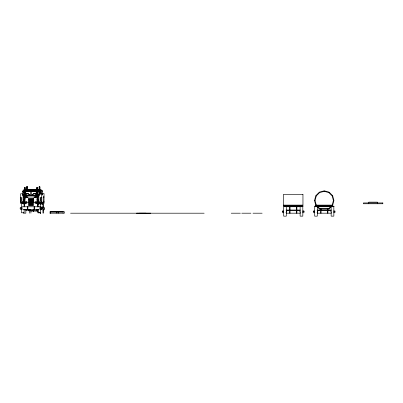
<?xml version="1.0" encoding="UTF-8"?>
<svg xmlns="http://www.w3.org/2000/svg" width="403" height="403" viewBox="0 0 403 403"><rect width="100%" height="100%" fill="white"/><g stroke="black" fill="none" stroke-linecap="round" stroke-linejoin="round"><path stroke-width="0.6" d="M24.311 209.822L21.898 208.774L22.034 206.774L39.962 206.784L40.058 208.774L37.615 209.822M40.466 206.93L42.632 207.167L42.632 209.031L40.607 209.898M25.097 189.783L26.417 189.506M26.2 209.746L26.114 210.114L38.361 210.114M31.127 210.971L38.225 211.207M40.058 207.011L39.826 206.739M22.346 191.601L22.699 191.077L25.112 191.072M39.61 194.714L39.257 195.102L36.844 195.102L36.844 195.762M42.587 194.432L42.169 195.047L42.582 194.699L42.466 190.79L39.031 190.669L39.031 190.206M23.495 191.229L23.827 190.891L24.165 191.224M37.791 191.229L38.124 190.891L38.466 191.224M332.168 205.117L333.397 200.533L332.168 195.949L328.808 192.589L324.224 191.36L319.634 192.589L316.279 195.949L315.05 200.533L316.279 205.117L319.634 208.477L319.257 208.86L315.897 205.5L316.279 205.117L315.756 205.258L314.531 200.674L315.05 200.533L314.531 200.392L315.756 195.808L316.279 195.949L315.897 195.566L319.257 192.206L319.634 192.589L319.498 192.07L324.083 190.841L324.224 191.36L324.365 190.841L328.949 192.07L328.808 192.589L329.191 192.206L332.546 195.566L332.168 195.949L332.687 195.808L333.916 200.392L333.397 200.533L333.916 200.674L332.687 205.258L332.168 205.117L328.808 208.477L329.191 208.86L332.546 205.5M28.477 209.762L28.563 210.789L29.772 210.84M22.377 191.314L22.377 195.002M40.159 190.81L40.491 190.554L40.834 190.805M35.535 190.014L36.915 189.878M286.316 213.001L285.923 212.638M22.402 191.41L24.523 191.213M37.837 189.617L39.101 189.506M23.591 193.687L24.165 193.924L23.596 194.165M23.591 192.337L24.165 192.574L23.591 192.815M316.97 212.613L317.363 212.693L317.317 213.187L331.145 213.187M26.865 197.515L27.898 196.976L34.064 196.976L36.915 195.626M34.537 197.289L37.454 196.165M38.038 201.691C37.116 202.457 39.146 202.442 38.214 201.691M38.038 192.251L38.038 192.901M44.129 209.54C44.844 209.283 44.793 207.53 43.887 207.641M36.844 195.243L39.313 195.228L39.61 194.851L39.529 191.229L36.844 191.072M38.124 193.586L37.791 193.929L38.043 194.251M42.391 206.93L42.632 207.207M146.042 213.192L136.642 213.202L137.398 213.202M138.708 213.197L150.798 213.182M27.394 186.861L26.558 186.856L26.558 190.201M26.558 186.967L27.394 186.937M39.101 186.937L39.937 186.997L39.101 187.063M26.558 187.063L27.394 187.027M26.558 187.138L27.394 187.098M39.101 187.138L39.937 187.098M24.502 191.007L25.041 191.007L25.041 187.314L24.502 187.314L24.502 206.739M24.502 187.37L25.041 187.35M36.915 187.37L37.454 187.395M24.502 187.481L25.041 187.45M36.915 187.45L37.454 187.481M24.502 187.586L25.041 187.551M36.915 187.586L37.454 187.551M26.558 188.251L27.394 188.251M39.101 188.251L39.937 188.251M24.502 188.392L25.041 188.428M36.915 188.428L37.454 188.392M24.502 188.463L25.041 188.498M36.915 188.463L37.454 188.498L36.915 188.584M24.502 188.559L25.041 188.584M24.502 188.664L25.041 188.659M36.915 188.654L37.454 188.664M24.502 189.178L25.041 189.178M36.915 189.178L37.454 189.178M26.558 189.365L39.937 189.365M27.253 189.506L28.522 189.617M39.937 189.506L41.252 189.712L41.262 194.175M31.575 189.566L34.92 189.566M24.502 189.878L23.167 189.959L23.087 191.405M25.041 189.878L26.422 190.014M37.454 189.878L38.789 189.959L38.869 191.405M37.454 190.014L24.502 190.014L25.041 190.09M24.502 190.145L25.041 190.181M29.359 190.171L32.598 190.171M39.101 190.13L39.937 190.13M24.502 190.211L25.041 190.246M24.502 190.281L25.041 190.281M24.502 190.554L29.359 190.554L29.359 190.03L32.598 190.03L32.598 190.554L37.454 190.554M36.915 191.007L37.454 191.007M24.502 191.148L25.041 191.148M36.915 191.148L37.454 191.148M39.61 191.601L39.257 191.213L36.844 191.213L36.844 190.554M25.787 191.344L30.573 191.344M31.303 191.344L36.174 191.344M39.031 191.344L40.915 191.344L40.915 194.16M39.66 191.556L40.915 191.556M36.844 191.863L37.993 191.863M24.502 191.929L25.041 191.929M36.915 191.929L37.454 191.929M24.502 192.035L25.041 192.035M42.511 193.269L44.023 193.511L44.023 203.444L41.564 203.444M24.502 193.385L25.041 193.385M22.392 193.788L20.548 193.788L20.548 203.364L23.031 203.364M39.57 193.788L41.408 193.788L41.408 203.364L39.026 203.364M24.502 194.387L25.041 194.387M36.915 194.387L37.454 194.387M23.963 194.453L25.112 194.453M36.844 194.453L37.993 194.453M24.502 194.528L25.041 194.528L25.041 191.793M36.915 194.528L37.454 194.528M22.402 194.911L25.112 195.102L25.112 195.762M25.787 195.102L30.573 195.102M31.303 195.102L36.174 195.102M24.502 195.168L25.041 195.168L25.041 197.233L24.502 197.233M36.915 195.168L37.454 195.168M22.346 194.714L22.644 195.228L25.041 195.309M32.462 195.475A2.025 1.995 0 0 1 34.487 193.48A2.025 1.995 0 0 1 36.507 195.475L36.915 195.475M36.441 195.052A2.025 1.995 0 0 1 36.507 195.566L36.915 195.566M24.502 195.626L37.454 195.626M24.502 196.165L26.296 196.165M24.502 196.387L25.041 196.397M36.915 196.387L37.454 196.397M24.502 196.538L25.041 196.543M36.915 196.543L37.454 196.538M24.502 196.926L25.041 196.976M44.023 196.961L43.186 196.961L43.186 201.283L44.023 201.283M25.041 197.042L24.502 197.077L25.041 197.107M43.186 197.032L44.023 197.032M37.454 197.228L36.915 197.233L36.915 187.314L37.454 187.314L37.454 206.739M20.548 197.364L21.158 197.364L21.158 201.545L20.548 201.545M24.502 197.374L25.041 197.379M37.454 197.379L36.915 197.515M41.408 197.364L40.799 197.364L40.799 201.545L41.408 201.545M20.548 197.43L21.092 197.43L21.092 201.48L20.548 201.48M41.408 197.43L40.869 197.43L40.869 201.48L41.408 201.48M24.502 197.515L27.545 197.515M34.416 197.515L37.454 197.515M24.502 197.772L25.041 197.762M24.502 197.913L25.041 197.918M24.502 198.457L25.041 198.457M24.502 198.528L25.041 198.528M24.502 198.593L25.041 198.644M24.502 198.795L25.041 198.795L25.041 200.281L24.502 200.281M37.454 198.795L36.915 198.795L36.915 200.281L37.454 200.281M24.502 198.86L25.041 198.86M36.915 198.86L37.454 198.86M24.502 200.21L25.041 200.21M36.915 200.21L37.454 200.21M43.186 201.213L44.023 201.213M24.502 201.288L22.628 201.369L22.553 203.752L25.041 204.039M37.454 201.288C40.411 199.48 40.376 205.782 37.454 203.989M27.308 202.694L21.545 202.694L21.545 202.155L27.308 202.155M28.532 202.155L33.424 202.155M34.648 202.155L38.315 202.155M41.504 202.19L42.995 202.19L42.985 203.026L41.504 203.026M42.844 202.608L44.023 202.608M28.532 202.694L33.424 202.694M34.648 202.694L38.315 202.694M40.411 202.694L40.149 202.694L40.34 202.155M20.548 202.825L23.031 202.825M39.544 202.825L41.408 202.825M39.172 203.53L40.844 203.53M39.937 204.084L41.917 203.948L41.716 201.304M283.445 205.117L302.955 205.117M27.293 206.845L27.832 206.875M34.124 206.875L34.663 206.845M27.832 206.905L27.293 206.976L27.832 207.011M34.663 206.905L34.124 206.976L34.663 207.011M41.277 207.424C42.582 207.394 41.907 210.351 40.436 209.268M27.293 208.089L27.832 208.089M34.124 208.089L34.663 208.089M27.293 208.225L27.832 208.225M34.124 208.225L34.663 208.225M40.738 208.28L41.277 208.28M40.738 208.346L41.277 208.346M21.591 209.268C19.193 210.709 20.427 205.414 20.704 208.346L21.243 208.346L21.243 207.424M27.293 209.59L27.832 209.555M34.124 209.555L34.663 209.59M27.832 209.62L27.293 209.656L27.832 209.741M34.124 209.62L34.663 209.656L34.124 209.741M24.074 209.822L37.902 209.822M29.303 209.872L30.139 209.908M36.361 209.872L37.197 209.908M37.902 209.847L37.363 209.716M29.303 209.943L30.139 210.008M36.361 209.973L37.197 209.973M29.303 210.094L30.139 210.034M36.361 210.034L37.197 210.079M37.686 210.054L38.225 210.054M43.05 210.104L43.887 210.104L43.887 207.021M285.999 210.099L300.401 210.099M317.02 210.099L331.422 210.099M289.52 210.24L286.85 210.24L286.85 211.162L286.296 211.162M290.069 210.24L296.346 210.24M296.885 210.24L299.57 210.24L299.57 211.162L300.124 211.162M320.541 210.24L317.871 210.24L317.871 211.162L317.317 211.162L317.317 210.794M321.095 210.24L327.372 210.24M327.906 210.24L330.596 210.24L330.596 211.162L331.145 211.162M33.132 211.076L33.671 211.051M37.686 211.076L38.225 211.026M33.132 211.117L33.671 211.157M37.686 211.157L38.225 211.157M50.697 211.756L64.425 211.756L64.425 213.197L49.927 213.197M50.078 211.857L63.306 211.857M49.927 211.963L62.143 211.963M283.813 212.638C281.4 214.089 282.654 208.774 282.921 211.716L283.46 211.716L283.46 210.794M314.834 212.638C312.426 214.094 313.675 208.774 313.947 211.716L314.486 211.716L314.486 210.794M37.902 212.774L40.602 212.774L37.902 212.804L37.902 209.479M302.658 212.633C304.124 213.716 304.804 210.759 303.494 210.794L303.494 211.716L302.955 211.716L302.955 210.794M333.679 212.633C336.072 214.053 334.752 208.774 334.52 211.716L333.981 211.716L333.981 210.794M70.52 213.197L204.18 213.197M231.206 213.197L240.405 213.197M241.745 213.197L250.943 213.197M252.963 213.197L262.162 213.197M286.296 213.187L300.124 213.187M331.483 212.593L331.145 213.026M300.457 212.593L300.124 213.026M29.626 210.507L31.233 211.207M25.364 209.681L26.356 210.114M25.041 195.626L27.898 196.976L27.898 197.515M25.041 196.165L27.419 197.289M35.091 197.515L34.064 196.976L34.064 197.515M42.587 191.289L42.169 190.669M377.455 203.757L377.455 202.14L368.735 202.14L368.735 203.757M333.845 207.238L333.845 216.144L331.145 216.144L331.145 207.238M328.581 205.661L328.581 206.739M327.906 206.2L327.906 206.739M327.906 208.991L327.906 213.187M327.367 206.2L327.367 206.739M327.367 208.991L327.367 213.187M321.08 206.2L321.08 206.739M321.08 208.991L321.08 213.187M320.536 206.2L320.536 206.739M320.541 208.991L320.541 213.187M319.866 205.661L319.866 206.739M317.337 207.238L317.337 216.144L314.637 216.144L314.637 207.238M302.819 207.238L302.819 216.144L300.124 216.144L300.124 207.238M297.555 205.661L297.555 206.739M296.885 206.2L296.885 213.187M296.341 206.2L296.341 213.187M290.054 206.2L290.059 213.187M289.515 206.2L289.52 213.187M288.84 205.661L288.84 206.739M286.311 207.238L286.311 216.144L283.611 216.144L283.611 207.238M63.039 211.857L63.039 213.197M58.672 211.857L58.672 213.197M56.878 211.857L56.878 213.197M50.335 211.857L50.335 213.197M50.113 211.963L50.113 213.197M43.192 203.968L43.192 207.444M43.192 209.691L43.192 213.167M43.05 203.994L43.05 213.197M42.95 202.19L42.95 203.026M42.799 202.19L42.834 203.026M42.763 202.19L42.728 203.026M42.627 203.308L42.627 204.386M42.088 203.278L42.088 204.397M41.277 207.379L41.277 209.293L40.738 209.288L40.738 207.379M40.683 212.588L40.683 213.167M40.602 203.873L40.542 213.197M40.476 212.603L40.476 213.172M40.386 212.618L40.386 213.192M40.219 202.155L40.255 202.694M39.937 194.337L39.937 186.856L39.101 186.856L39.101 190.669M38.869 194.553L38.869 201.48M37.993 201.611L37.993 206.739M37.902 203.898L37.902 206.996M37.686 209.898L37.686 211.207M37.197 209.837L37.197 210.104M36.915 201.868L36.915 203.747M36.361 209.837L36.361 210.104M34.99 189.365L34.99 190.201M34.92 190.206L34.92 189.35L31.575 189.35L31.575 190.206M34.663 206.739L34.663 209.822M34.124 206.739L34.124 209.822M33.671 209.898L33.671 211.207M33.54 198.588L33.54 201.288M33.132 209.898L33.132 211.207M32.663 190.014L32.663 190.554M31.505 189.365L31.505 190.201M30.905 210.93L30.905 213.172M30.139 209.837L30.139 210.104M29.369 209.61L29.369 210.225L28.825 210.225L28.825 209.61M29.293 190.014L29.293 190.554M29.288 209.711L29.288 213.172M28.417 198.75L28.417 199.938M27.832 206.739L27.832 209.822M27.394 186.856L27.394 190.201M27.293 206.739L27.293 209.822M25.852 209.691L25.852 213.167L23.344 213.167L23.344 212.588M25.112 190.554L25.112 191.213M25.041 201.868L25.041 203.747M24.089 203.873L24.089 206.971M24.089 209.409L24.089 212.774L21.394 212.774L21.394 203.873M23.963 201.611L23.963 202.155M23.963 202.724L23.963 203.873M23.087 194.553L23.087 201.48M21.807 202.694L21.807 202.155L21.737 202.694M21.671 202.155L21.671 202.694M21.555 202.155L21.616 202.694M25.515 194.956A2.025 1.995 0 0 1 29.495 195.475M25.721 194.573A2.025 1.995 0 0 1 29.424 195.052M32.532 195.052A2.025 1.995 0 0 1 36.24 194.573M23.49 195.173C23.913 196.457 24.482 194.256 23.49 195.173M23.505 197.888C23.928 199.173 24.497 196.971 23.505 197.888M23.505 199.248C23.928 200.533 24.497 198.331 23.505 199.248M37.786 195.173C38.209 196.457 38.779 194.256 37.786 195.173M37.801 197.888C38.225 199.173 38.794 196.971 37.801 197.888M37.801 199.248C38.225 200.533 38.799 198.331 37.801 199.248M40.159 193.601C40.597 194.926 41.187 192.654 40.159 193.601M23.49 196.523C23.903 197.808 24.492 195.611 23.49 196.523M23.505 200.598C23.918 201.883 24.507 199.686 23.505 200.598M37.786 196.523C38.199 197.808 38.789 195.611 37.786 196.523M37.801 200.598C38.214 201.883 38.804 199.686 37.801 200.598M37.801 203.278C38.214 204.568 38.804 202.371 37.801 203.278M40.159 192.201C40.587 193.536 41.197 191.264 40.159 192.201M30.573 191.203L25.787 191.203L25.787 195.243L30.573 195.243L30.573 191.203M36.174 191.203L31.303 191.203L31.303 195.243L36.174 195.243L36.174 191.203M25.112 191.727L23.963 191.727L23.963 194.589L25.112 194.589L25.112 191.727M37.993 191.727L36.844 191.727L36.844 194.589L37.993 194.589L37.993 191.727M302.955 194.327L283.445 194.327L283.445 205.661L302.955 205.661L302.955 194.327M29.092 198.593L28.553 198.593L28.553 205.661L29.092 205.661L29.092 198.593M30.17 198.593L29.631 198.593L29.631 205.661L30.17 205.661L30.17 198.593M31.248 198.593L30.709 198.593L30.709 205.661L31.248 205.661L31.248 198.593M32.326 198.593L31.787 198.593L31.787 205.661L32.326 205.661L32.326 198.593M33.409 198.593L32.87 198.593L32.87 205.661L33.409 205.661L33.409 198.593M26.865 201.832L23.631 201.832L23.631 203.45L26.865 203.45L26.865 201.832M38.325 201.832L35.091 201.832L35.091 203.45L38.325 203.45L38.325 201.832M382.85 202.951L363.34 202.951L363.34 203.757L382.85 203.757L382.85 202.951M332.687 205.117L315.756 205.117L315.756 205.661L332.687 205.661L332.687 205.117M302.955 206.2L283.445 206.2L283.445 206.739L302.955 206.739L302.955 206.2M333.976 206.2L314.466 206.2L314.466 206.739L333.976 206.739L333.976 206.2M329.191 208.477L319.257 208.477L319.257 209.016L329.191 209.016L329.191 208.477"/></g></svg>
